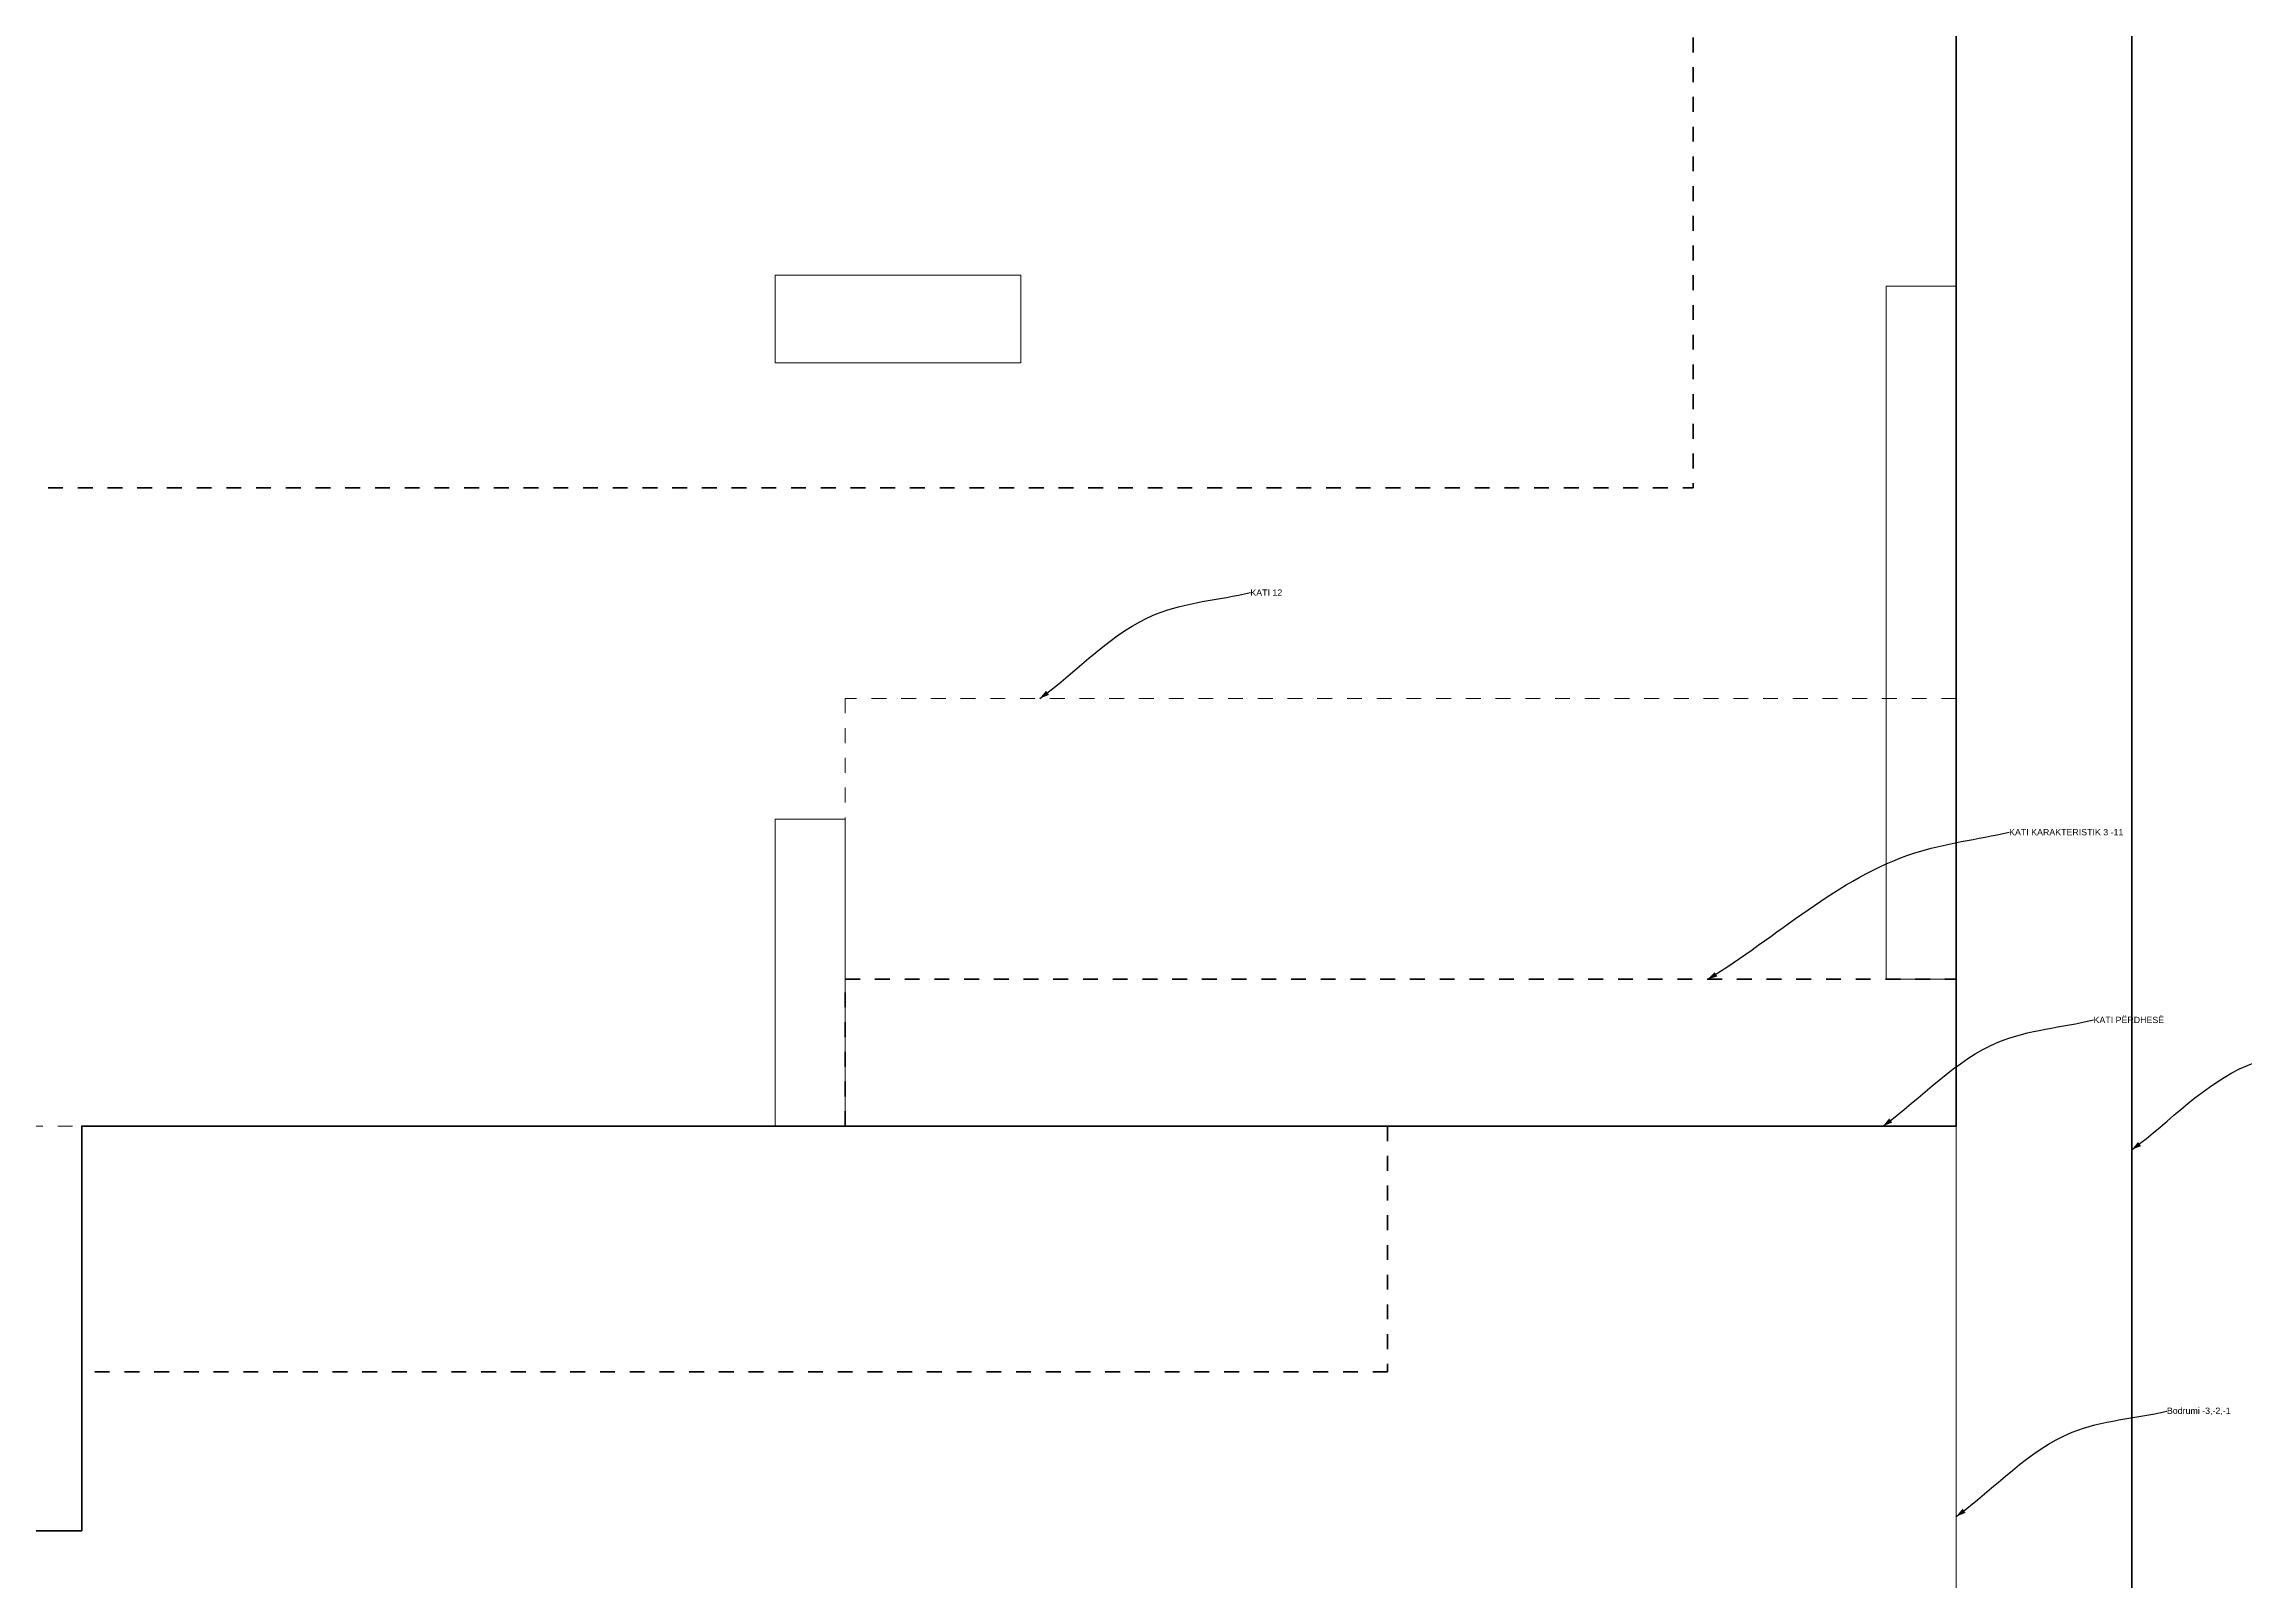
# Model space of a CAD drawing. Header units: millimetres. Extents: x 183280 to 521041, y -188189 to -122473.
# Drawn here: x 208716 to 221250, y -177771 to -169019 of the extents above; entities that cross this region are included whole.
import ezdxf

# ---------------------------------------------------------------- set-up
doc = ezdxf.new("R2010")
doc.units = ezdxf.units.MM
doc.header["$MEASUREMENT"] = 0
doc.linetypes.add('Small Dashed', pattern=[169.333333, 84.666667, -84.666667])
for name, color, linetype, lineweight, true_color in [('A - Bodrum -2 poliline_Pen_No__91', 171, 'Continuous', 13, 0xaaaaff), ('A - Kati 1 polyline_Pen_No__104', 7, 'Continuous', 13, 0x96e196), ('A - Kati 12 polyline_Pen_No__108', 7, 'Continuous', 13, 0xfd8379), ('A - Themeli_Pen_No__25', 7, 'Continuous', 35, 0x40a5ff), ('Annotation - Label_Pen_No__108', 7, 'Continuous', 13, 0xfd8379), ('Annotation - Label_Pen_No__85', 7, 'Continuous', 20, 0x80c2ff), ('Annotation - Label_Pen_No__91', 171, 'Continuous', 13, 0xaaaaff)]:
    doc.layers.add(name, color=color, linetype=linetype, lineweight=lineweight, true_color=true_color)
for name, color, linetype, lineweight in [('A - Kati karakteristik polyline_Pen_No__38', 30, 'Continuous', 35), ('A - Penthouse polyline_Pen_No__32', 15, 'Continuous', 35), ('A - Perdhesa polyline_Pen_No__6', 5, 'Continuous', 35), ('A - Shtyllat_Pen_No__20', 1, 'Continuous', 0), ('Annotation - Label_Pen_No__26', 5, 'Continuous', 35), ('Annotation - Label_Pen_No__38', 30, 'Continuous', 35)]:
    doc.layers.add(name, color=color, linetype=linetype, lineweight=lineweight)
doc.layers.add('A - Shtyllat', color=7, linetype='Continuous')
doc.styles.add('GENERATED_STYLE_1', font='arial.ttf')
doc.dimstyles.new('GENERATED_STYLE__1', dxfattribs={"dimtxt": 0.18, "dimasz": 54.72, "dimexe": 0.18, "dimexo": 0.0625, "dimgap": 0, "dimtad": 0, "dimtih": 1, "dimtoh": 1, "dimdec": 4, "dimzin": 0, "dimdsep": 46, "dimcen": 0.09, "dimadec": 0, "dimazin": 0, "dimtfac": 1, "dimtdec": 4, "dimtmove": 0, "dimatfit": 3, "dimldrblk": 'ARROWHEAD_5', "dimfxl": 0, "dimtolj": 1, "dimtzin": 0, "dimarcsym": 0})

# ---------------------------------------------------------------- blocks, each defined once
blk = doc.blocks.new('Column_45', base_point=(213081, -174310))
at = {"layer": 'A - Shtyllat_Pen_No__20', "color": 1, "linetype": 'Continuous', "lineweight": 0, "flags": 128}
blk.add_lwpolyline([(213281, -173435), (212881, -173435), (212881, -175185), (213281, -175185)], close=True, dxfattribs=at)
blk = doc.blocks.new('Column_46', base_point=(213581, -170586))
at = {"layer": 'A - Shtyllat_Pen_No__20', "color": 1, "linetype": 'Continuous', "lineweight": 0, "flags": 128}
blk.add_lwpolyline([(214281, -170836), (214281, -170336), (212881, -170336), (212881, -170836)], close=True, dxfattribs=at)
blk = doc.blocks.new('Column_50', base_point=(219411, -172373))
at = {"layer": 'A - Shtyllat_Pen_No__20', "color": 1, "linetype": 'Continuous', "lineweight": 0, "flags": 128}
blk.add_lwpolyline([(219611, -170398), (219211, -170398), (219211, -174348), (219611, -174348)], close=True, dxfattribs=at)
blk = doc.blocks.new('ARROWHEAD_5')
at = {"linetype": 'Continuous', "lineweight": 0}
blk.add_hatch(color=0, dxfattribs=at).paths.add_polyline_path([(-1, 0.2679), (0, 0), (-1, -0.2679)])
at = {"color": 0, "linetype": 'Continuous', "lineweight": 0}
blk.add_line((0, 0), (-1, 0), dxfattribs=at)

msp = doc.modelspace()

# ---------------------------------------------------------------- linework, layer by layer
at = {"layer": 'A - Bodrum -2 poliline_Pen_No__91', "color": 161, "linetype": 'Continuous', "lineweight": 13, "true_color": 0xaaaaff}
msp.add_lwpolyline([(219611, -180435), (200211, -180435), (200211, -166316), (199061, -166316, -0.414214), (194811, -162066), (194811, -160266), (227461, -160266), (227461, -163116, -0.414229), (224511, -166066), (219611, -166066)], format="xyb", close=True, dxfattribs=at)
at = {"layer": 'A - Kati 1 polyline_Pen_No__104', "color": 81, "linetype": 'Small Dashed', "lineweight": 13, "true_color": 0x96e196}
msp.add_lwpolyline([(219611, -160266), (200961, -160266), (200961, -167716), (201811, -167716), (201811, -177491), (208931, -177491), (208931, -175185), (219611, -175185)], close=True, dxfattribs=at)
at = {"layer": 'A - Kati 12 polyline_Pen_No__108', "color": 11, "linetype": 'Small Dashed', "lineweight": 13, "true_color": 0xfd8379}
msp.add_lwpolyline([(218411, -160266), (218411, -161609), (220011, -161609), (220011, -165266), (219611, -165266), (219611, -172748), (213281, -172748), (213281, -175185), (204691, -175185), (204691, -170786), (201811, -170786), (201811, -160266)], close=True, dxfattribs=at)
at = {"layer": 'A - Kati karakteristik polyline_Pen_No__38', "color": 30, "linetype": 'Small Dashed', "lineweight": 35}
msp.add_lwpolyline([(201811, -177491), (208931, -177491), (208931, -175185), (213281, -175185), (213281, -174348), (219611, -174348), (219611, -165266), (220011, -165266), (220011, -161609), (218411, -161609), (218411, -160266), (200461, -160266), (200461, -164466), (200111, -164466), (200111, -167336), (201811, -167336)], close=True, dxfattribs=at)
at = {"layer": 'A - Penthouse polyline_Pen_No__32', "color": 15, "linetype": 'Small Dashed', "lineweight": 35, "flags": 128}
msp.add_lwpolyline([(205691, -171548), (218111, -171548), (218111, -161809), (218411, -161809), (218411, -160266), (203311, -160266), (203311, -166459), (205691, -166459)], close=True, dxfattribs=at)
at = {"layer": 'A - Perdhesa polyline_Pen_No__6', "color": 5, "linetype": 'Continuous', "lineweight": 35}
msp.add_lwpolyline([(200961, -160266), (200961, -160666), (201811, -160666), (201811, -177491), (208931, -177491), (208931, -175185), (219611, -175185), (219611, -160266)], close=True, dxfattribs=at)
at = {"layer": 'A - Perdhesa polyline_Pen_No__6', "color": 5, "linetype": 'Small Dashed', "lineweight": 35}
msp.add_lwpolyline([(216371, -175185), (216371, -176585), (208931, -176585)], dxfattribs=at)
at = {"layer": 'A - Themeli_Pen_No__25', "color": 161, "linetype": 'Continuous', "lineweight": 35, "true_color": 0x40a5ff}
msp.add_lwpolyline([(194711, -160266), (194711, -162066, 0.414214), (199061, -166416), (200111, -166416), (200111, -180535), (220611, -180535), (220611, -166166), (224508, -166123, 0.414214), (227561, -163116), (227561, -160266)], format="xyb", close=True, dxfattribs=at)

# ---------------------------------------------------------------- block references
at = {"layer": 'A - Shtyllat', "color": 1, "lineweight": 0}
for name, p in [('Column_46', (213581, -170586)), ('Column_50', (219411, -172373)), ('Column_45', (213081, -174310))]:
    msp.add_blockref(name, p, dxfattribs=at)

# ---------------------------------------------------------------- texts
at = {"layer": 'Annotation - Label_Pen_No__108', "color": 11, "linetype": 'Continuous', "lineweight": 13, "true_color": 0xfd8379, "insert": (215589, -172145), "char_height": 36, "attachment_point": 4, "style": 'GENERATED_STYLE_1'}
msp.add_mtext('\\A1;{\\pql;\\fArial|b0|i0|c0|p34;KATI \\fArial|b0|i0|c0|p34;12}', dxfattribs=at)
at = {"layer": 'Annotation - Label_Pen_No__26', "color": 5, "linetype": 'Continuous', "lineweight": 35, "insert": (220393, -174580), "char_height": 36, "attachment_point": 4, "style": 'GENERATED_STYLE_1'}
msp.add_mtext('\\A1;{\\pql;\\fArial|b0|i0|c0|p34;KATI \\fArial|b0|i0|c0|p34;PËRDHESË}', dxfattribs=at)
at = {"layer": 'Annotation - Label_Pen_No__38', "color": 30, "linetype": 'Continuous', "lineweight": 35, "insert": (219912, -173510), "char_height": 36, "attachment_point": 4, "style": 'GENERATED_STYLE_1'}
msp.add_mtext('\\A1;{\\pql;\\fArial|b0|i0|c0|p34;KATI KARAKTERISTIK \\fArial|b0|i0|c0|p34;3\\fArial|b0|i0|c0|p34; -11}', dxfattribs=at)
at = {"layer": 'Annotation - Label_Pen_No__91', "color": 161, "linetype": 'Continuous', "lineweight": 13, "true_color": 0xaaaaff, "insert": (220811, -176810), "char_height": 36, "attachment_point": 4, "style": 'GENERATED_STYLE_1'}
msp.add_mtext('\\A1;{\\pql;\\fArial|b0|i0|c0|p34;Bodrumi -3,-2,-1}', dxfattribs=at)

# ---------------------------------------------------------------- leaders
at = {"layer": 'Annotation - Label_Pen_No__85', "color": 151, "linetype": 'Continuous', "lineweight": 20, "true_color": 0x80c2ff, "path_type": 1, "annotation_type": 0, "has_hookline": 1, "hookline_direction": 0}
for points, text_width in [([(214389, -172748), (215049, -172268), (215589, -172145)], 175), ([(218195, -174348), (219369, -173630), (219912, -173510)], 638), ([(219193, -175185), (219853, -174705), (220393, -174580)], 396), ([(220611, -175319), (221271, -174839), (221811, -174717)], 212), ([(219611, -177409), (220271, -176929), (220811, -176810)], 350)]:
    msp.add_leader(points, dimstyle='GENERATED_STYLE__1', dxfattribs=dict(at, text_width=text_width))

doc.saveas('drawing.dxf')
